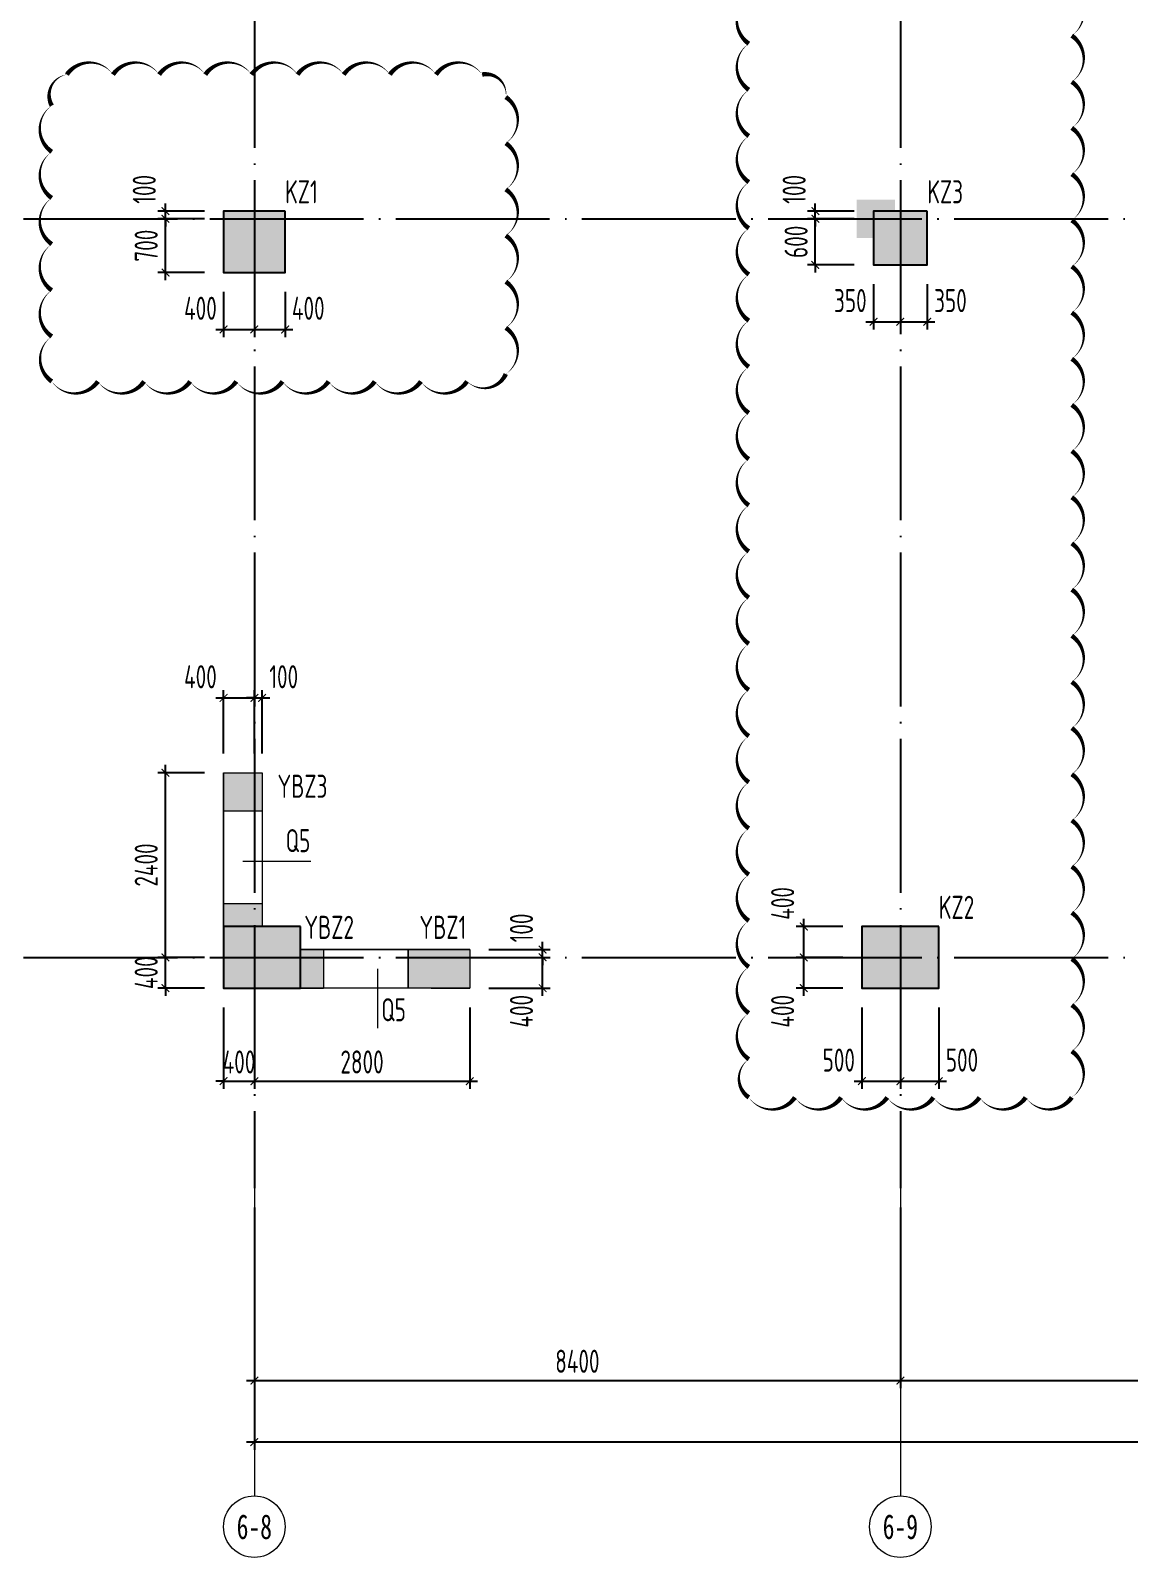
# Model space of a CAD drawing. Header units: millimetres. Extents: x -202076 to 1082610, y -439651 to 179350.
# Drawn here: x 99633 to 113909, y 37719 to 57565 of the extents above; entities that cross this region are included whole.
import ezdxf
from ezdxf.enums import TextEntityAlignment as Align

# ---------------------------------------------------------------- set-up
doc = ezdxf.new("R2010")
doc.units = ezdxf.units.MM
doc.header["$LTSCALE"] = 1000
doc.linetypes.add('DOTE', pattern=[2.42, 2, -0.2, 0.02, -0.2])
doc.linetypes.add('短虚线', pattern=[187.5, 125, -62.5])
for name, color, linetype in [('02-TEXT_轴号', 7, 'Continuous'), ('A_AXIS-轴线', 36, 'DOTE'), ('AXIS_TEXT', 7, 'Continuous'), ('COLU', 5, 'Continuous')]:
    doc.layers.add(name, color=color, linetype=linetype)
doc.layers.add('19.06.10建研院审图', color=1, linetype='Continuous', plot=False)
for name, color, linetype, lineweight in [('COLU_TEXT', 6, 'Continuous', 0), ('DIM', 3, 'Continuous', 0), ('WALL', 2, 'Continuous', 0), ('墙柱名称编号', 7, 'Continuous', 18), ('墙柱轮廓', 7, 'Continuous', 18), ('墙身名称编号', 3, 'Continuous', 18), ('墙身标注引线', 3, 'Continuous', 18), ('边缘构件填充', 253, 'Continuous', 18)]:
    doc.layers.add(name, color=color, linetype=linetype, lineweight=lineweight)
doc.styles.add('_TCH_AXIS', font='STXIHEI.TTF', dxfattribs={"width": 0.75})
doc.styles.add('COMPLEX', font='COMPLEX')
doc.styles.add('TSSD_Dimension', font='tssdeng.shx', dxfattribs={"width": 0.7, "bigfont": 'hztxt.shx'})
doc.styles.add('TSSD_Rein', font='tssdeng.shx', dxfattribs={"width": 0.7, "bigfont": 'hztxt.shx'})
doc.dimstyles.new('TSSD_100_100', dxfattribs={"dimtxt": 300, "dimasz": 100, "dimexe": 100, "dimexo": 250, "dimgap": 100, "dimtad": 1, "dimdec": 0, "dimzin": 0, "dimdsep": 46, "dimtxsty": 'TSSD_Dimension', "dimblk": 'ARCHTICK', "dimcen": 0, "dimdle": 100, "dimclrt": 7, "dimadec": 0, "dimazin": 0, "dimtfac": 1, "dimtdec": 0, "dimtix": 1, "dimtmove": 2, "dimatfit": 3, "dimfxl": 1, "dimtolj": 1, "dimtzin": 0, "dimarcsym": 0})

# ---------------------------------------------------------------- blocks, each defined once
blk = doc.blocks.new('_AXISO')
blk.add_circle((0, 0), 0.5)
at = {"layer": 'AXIS_TEXT', "style": 'COMPLEX', "width": 1.041667}
blk.add_attdef('A', text='', height=0.56, dxfattribs=at).set_placement((-0.25, -0.28), (0.25, -0.28), align=Align.FIT)
blk = doc.blocks.new('_ARCHTICK')
at = {"color": 0, "linetype": 'ByBlock', "const_width": 0.15}
blk.add_lwpolyline([(-0.5, -0.5), (0.5, 0.5)], dxfattribs=at)
blk = doc.blocks.new('*D18')
at = {"layer": 'Defpoints', "color": 0, "transparency": 16777216}
for p in [(102543, 42519), (110943, 42519), (110943, 40019)]:
    blk.add_point(p, dxfattribs=at)
at = {"layer": 'DIM', "color": 0, "lineweight": -2, "transparency": 16777216}
for p, q in [((102543, 42269), (102543, 39919)), ((110943, 42269), (110943, 39919)), ((102443, 40019), (111043, 40019))]:
    blk.add_line(p, q, dxfattribs=at)
at = {"layer": 'DIM', "color": 0, "lineweight": -2, "transparency": 16777216, "xscale": 100, "yscale": 100, "zscale": 100, "rotation": 180}
blk.add_blockref('_ARCHTICK', (102543, 40019), dxfattribs=at)
at = {"layer": 'DIM', "color": 0, "lineweight": -2, "transparency": 16777216, "xscale": 100, "yscale": 100, "zscale": 100}
blk.add_blockref('_ARCHTICK', (110943, 40019), dxfattribs=at)
at = {"layer": 'DIM', "color": 7, "transparency": 16777216, "insert": (106743, 40269), "char_height": 300, "attachment_point": 5, "style": 'TSSD_Dimension'}
blk.add_mtext('\\A1;8400', dxfattribs=at)
blk = doc.blocks.new('*D19')
at = {"layer": 'Defpoints', "color": 0, "transparency": 16777216}
for p in [(110943, 42519), (119343, 42519), (119343, 40019)]:
    blk.add_point(p, dxfattribs=at)
at = {"layer": 'DIM', "color": 0, "lineweight": -2, "transparency": 16777216}
for p, q in [((110943, 42269), (110943, 39919)), ((119343, 42269), (119343, 39919)), ((110843, 40019), (119443, 40019))]:
    blk.add_line(p, q, dxfattribs=at)
at = {"layer": 'DIM', "color": 0, "lineweight": -2, "transparency": 16777216, "xscale": 100, "yscale": 100, "zscale": 100, "rotation": 180}
blk.add_blockref('_ARCHTICK', (110943, 40019), dxfattribs=at)
at = {"layer": 'DIM', "color": 0, "lineweight": -2, "transparency": 16777216, "xscale": 100, "yscale": 100, "zscale": 100}
blk.add_blockref('_ARCHTICK', (119343, 40019), dxfattribs=at)
at = {"layer": 'DIM', "color": 7, "transparency": 16777216, "insert": (115143, 40269), "char_height": 300, "attachment_point": 5, "style": 'TSSD_Dimension'}
blk.add_mtext('\\A1;8400', dxfattribs=at)
blk = doc.blocks.new('*D24')
at = {"layer": 'Defpoints', "color": 0, "transparency": 16777216}
for p in [(102543, 42519), (152943, 42519), (102543, 39219)]:
    blk.add_point(p, dxfattribs=at)
at = {"layer": 'DIM', "color": 0, "lineweight": -2, "transparency": 16777216}
for p, q in [((102543, 42269), (102543, 39119)), ((152943, 42269), (152943, 39119)), ((153043, 39219), (102443, 39219))]:
    blk.add_line(p, q, dxfattribs=at)
at = {"layer": 'DIM', "color": 0, "lineweight": -2, "transparency": 16777216, "xscale": 100, "yscale": 100, "zscale": 100, "rotation": 180}
blk.add_blockref('_ARCHTICK', (102543, 39219), dxfattribs=at)
at = {"layer": 'DIM', "color": 0, "lineweight": -2, "transparency": 16777216, "xscale": 100, "yscale": 100, "zscale": 100}
blk.add_blockref('_ARCHTICK', (152943, 39219), dxfattribs=at)
at = {"layer": 'DIM', "color": 7, "transparency": 16777216, "insert": (127743, 39469), "char_height": 300, "attachment_point": 5, "style": 'TSSD_Dimension'}
blk.add_mtext('\\A1;50400', dxfattribs=at)
blk = doc.blocks.new('*D38')
at = {"layer": 'Defpoints', "color": 0, "transparency": 16777216}
for p in [(102143, 45119), (102543, 45119), (102543, 43909)]:
    blk.add_point(p, dxfattribs=at)
at = {"layer": 'DIM', "color": 0, "lineweight": -2, "transparency": 16777216}
for p, q in [((102143, 44869), (102143, 43809)), ((102543, 44869), (102543, 43809)), ((102143, 43909), (102043, 43909)), ((102143, 43909), (102543, 43909)), ((102543, 43909), (102643, 43909))]:
    blk.add_line(p, q, dxfattribs=at)
at = {"layer": 'DIM', "color": 0, "lineweight": -2, "transparency": 16777216, "xscale": 100, "yscale": 100, "zscale": 100}
blk.add_blockref('_ARCHTICK', (102143, 43909), dxfattribs=at)
at = {"layer": 'DIM', "color": 0, "lineweight": -2, "transparency": 16777216, "xscale": 100, "yscale": 100, "zscale": 100, "rotation": 180}
blk.add_blockref('_ARCHTICK', (102543, 43909), dxfattribs=at)
at = {"layer": 'DIM', "color": 7, "transparency": 16777216, "insert": (102343, 44159), "char_height": 300, "attachment_point": 5, "style": 'TSSD_Dimension'}
blk.add_mtext('\\A1;400', dxfattribs=at)
blk = doc.blocks.new('*D39')
at = {"layer": 'Defpoints', "color": 0, "transparency": 16777216}
for p in [(110443, 45119), (110943, 45119), (110943, 43909)]:
    blk.add_point(p, dxfattribs=at)
at = {"layer": 'DIM', "color": 0, "lineweight": -2, "transparency": 16777216}
for p, q in [((110443, 44869), (110443, 43809)), ((110943, 44869), (110943, 43809)), ((110343, 43909), (111043, 43909))]:
    blk.add_line(p, q, dxfattribs=at)
at = {"layer": 'DIM', "color": 0, "lineweight": -2, "transparency": 16777216, "xscale": 100, "yscale": 100, "zscale": 100, "rotation": 180}
blk.add_blockref('_ARCHTICK', (110443, 43909), dxfattribs=at)
at = {"layer": 'DIM', "color": 0, "lineweight": -2, "transparency": 16777216, "xscale": 100, "yscale": 100, "zscale": 100}
blk.add_blockref('_ARCHTICK', (110943, 43909), dxfattribs=at)
at = {"layer": 'DIM', "color": 7, "transparency": 16777216, "insert": (110142, 44184), "char_height": 300, "attachment_point": 5, "style": 'TSSD_Dimension'}
blk.add_mtext('\\A1;500', dxfattribs=at)
blk = doc.blocks.new('*D40')
at = {"layer": 'Defpoints', "color": 0, "transparency": 16777216}
for p in [(110943, 45119), (111443, 45119), (111443, 43909)]:
    blk.add_point(p, dxfattribs=at)
at = {"layer": 'DIM', "color": 0, "lineweight": -2, "transparency": 16777216}
for p, q in [((110943, 44869), (110943, 43809)), ((111443, 44869), (111443, 43809)), ((110843, 43909), (111543, 43909))]:
    blk.add_line(p, q, dxfattribs=at)
at = {"layer": 'DIM', "color": 0, "lineweight": -2, "transparency": 16777216, "xscale": 100, "yscale": 100, "zscale": 100, "rotation": 180}
blk.add_blockref('_ARCHTICK', (110943, 43909), dxfattribs=at)
at = {"layer": 'DIM', "color": 0, "lineweight": -2, "transparency": 16777216, "xscale": 100, "yscale": 100, "zscale": 100}
blk.add_blockref('_ARCHTICK', (111443, 43909), dxfattribs=at)
at = {"layer": 'DIM', "color": 7, "transparency": 16777216, "insert": (111744, 44184), "char_height": 300, "attachment_point": 5, "style": 'TSSD_Dimension'}
blk.add_mtext('\\A1;500', dxfattribs=at)
blk = doc.blocks.new('*D51')
at = {"layer": 'Defpoints', "color": 0, "transparency": 16777216}
for p in [(102543, 48891), (102143, 47919), (102543, 47919)]:
    blk.add_point(p, dxfattribs=at)
at = {"layer": 'DIM', "color": 0, "lineweight": -2, "transparency": 16777216}
for p, q in [((102043, 48891), (102643, 48891)), ((102143, 48169), (102143, 48991)), ((102543, 48169), (102543, 48991))]:
    blk.add_line(p, q, dxfattribs=at)
at = {"layer": 'DIM', "color": 0, "lineweight": -2, "transparency": 16777216, "xscale": 100, "yscale": 100, "zscale": 100, "rotation": 180}
blk.add_blockref('_ARCHTICK', (102143, 48891), dxfattribs=at)
at = {"layer": 'DIM', "color": 0, "lineweight": -2, "transparency": 16777216, "xscale": 100, "yscale": 100, "zscale": 100}
blk.add_blockref('_ARCHTICK', (102543, 48891), dxfattribs=at)
at = {"layer": 'DIM', "color": 7, "transparency": 16777216, "insert": (101842, 49166), "char_height": 300, "attachment_point": 5, "style": 'TSSD_Dimension'}
blk.add_mtext('\\A1;400', dxfattribs=at)
blk = doc.blocks.new('*D52')
at = {"layer": 'Defpoints', "color": 0, "transparency": 16777216}
for p in [(102643, 48891), (102543, 47919), (102643, 47919)]:
    blk.add_point(p, dxfattribs=at)
at = {"layer": 'DIM', "color": 0, "lineweight": -2, "transparency": 16777216}
for p, q in [((102543, 48891), (102443, 48891)), ((102543, 48169), (102543, 48991)), ((102543, 48891), (102643, 48891)), ((102643, 48169), (102643, 48991)), ((102643, 48891), (102743, 48891))]:
    blk.add_line(p, q, dxfattribs=at)
at = {"layer": 'DIM', "color": 0, "lineweight": -2, "transparency": 16777216, "xscale": 100, "yscale": 100, "zscale": 100}
blk.add_blockref('_ARCHTICK', (102543, 48891), dxfattribs=at)
at = {"layer": 'DIM', "color": 0, "lineweight": -2, "transparency": 16777216, "xscale": 100, "yscale": 100, "zscale": 100, "rotation": 180}
blk.add_blockref('_ARCHTICK', (102643, 48891), dxfattribs=at)
at = {"layer": 'DIM', "color": 7, "transparency": 16777216, "insert": (102925, 49166), "char_height": 300, "attachment_point": 5, "style": 'TSSD_Dimension'}
blk.add_mtext('\\A1;100', dxfattribs=at)
blk = doc.blocks.new('*D55')
at = {"layer": 'Defpoints', "color": 0, "transparency": 16777216}
for p in [(101387, 47919), (102143, 47919), (102143, 45519)]:
    blk.add_point(p, dxfattribs=at)
at = {"layer": 'DIM', "color": 0, "lineweight": -2, "transparency": 16777216}
for p, q in [((101893, 47919), (101287, 47919)), ((101387, 45419), (101387, 48019)), ((101893, 45519), (101287, 45519))]:
    blk.add_line(p, q, dxfattribs=at)
at = {"layer": 'DIM', "color": 0, "lineweight": -2, "transparency": 16777216, "xscale": 100, "yscale": 100, "zscale": 100}
for p, rotation in [((101387, 47919), 90), ((101387, 45519), 270)]:
    blk.add_blockref('_ARCHTICK', p, dxfattribs=dict(at, rotation=rotation))
at = {"layer": 'DIM', "color": 7, "transparency": 16777216, "insert": (101137, 46719), "char_height": 300, "attachment_point": 5, "rotation": 90, "style": 'TSSD_Dimension'}
blk.add_mtext('\\A1;2400', dxfattribs=at)
blk = doc.blocks.new('*D56')
at = {"layer": 'Defpoints', "color": 0, "transparency": 16777216}
for p in [(101387, 55119), (102143, 55119), (102143, 54419)]:
    blk.add_point(p, dxfattribs=at)
at = {"layer": 'DIM', "color": 0, "lineweight": -2, "transparency": 16777216}
for p, q in [((101387, 54319), (101387, 55219)), ((101893, 55119), (101287, 55119)), ((101893, 54419), (101287, 54419))]:
    blk.add_line(p, q, dxfattribs=at)
at = {"layer": 'DIM', "color": 0, "lineweight": -2, "transparency": 16777216, "xscale": 100, "yscale": 100, "zscale": 100}
for p, rotation in [((101387, 55119), 90), ((101387, 54419), 270)]:
    blk.add_blockref('_ARCHTICK', p, dxfattribs=dict(at, rotation=rotation))
at = {"layer": 'DIM', "color": 7, "transparency": 16777216, "insert": (101137, 54769), "char_height": 300, "attachment_point": 5, "rotation": 90, "style": 'TSSD_Dimension'}
blk.add_mtext('\\A1;700', dxfattribs=at)
blk = doc.blocks.new('*D57')
at = {"layer": 'Defpoints', "color": 0, "transparency": 16777216}
for p in [(101387, 55219), (102143, 55219), (102143, 55119)]:
    blk.add_point(p, dxfattribs=at)
at = {"layer": 'DIM', "color": 0, "lineweight": -2, "transparency": 16777216}
for p, q in [((101893, 55219), (101287, 55219)), ((101387, 55219), (101387, 55319)), ((101387, 55119), (101387, 55219)), ((101893, 55119), (101287, 55119)), ((101387, 55119), (101387, 55019))]:
    blk.add_line(p, q, dxfattribs=at)
at = {"layer": 'DIM', "color": 0, "lineweight": -2, "transparency": 16777216, "xscale": 100, "yscale": 100, "zscale": 100}
for p, rotation in [((101387, 55219), 270), ((101387, 55119), 90)]:
    blk.add_blockref('_ARCHTICK', p, dxfattribs=dict(at, rotation=rotation))
at = {"layer": 'DIM', "color": 7, "transparency": 16777216, "insert": (101112, 55501), "char_height": 300, "attachment_point": 5, "rotation": 90, "style": 'TSSD_Dimension'}
blk.add_mtext('\\A1;100', dxfattribs=at)
blk = doc.blocks.new('*D60')
at = {"layer": 'Defpoints', "color": 0, "transparency": 16777216}
for p in [(105343, 45519), (106291, 45519), (105343, 45119)]:
    blk.add_point(p, dxfattribs=at)
at = {"layer": 'DIM', "color": 0, "lineweight": -2, "transparency": 16777216}
for p, q in [((105593, 45519), (106391, 45519)), ((106291, 45019), (106291, 45619)), ((105593, 45119), (106391, 45119))]:
    blk.add_line(p, q, dxfattribs=at)
at = {"layer": 'DIM', "color": 0, "lineweight": -2, "transparency": 16777216, "xscale": 100, "yscale": 100, "zscale": 100}
for p, rotation in [((106291, 45519), 90), ((106291, 45119), 270)]:
    blk.add_blockref('_ARCHTICK', p, dxfattribs=dict(at, rotation=rotation))
at = {"layer": 'DIM', "color": 7, "transparency": 16777216, "insert": (106016, 44818), "char_height": 300, "attachment_point": 5, "rotation": 90, "style": 'TSSD_Dimension'}
blk.add_mtext('\\A1;400', dxfattribs=at)
blk = doc.blocks.new('*D61')
at = {"layer": 'Defpoints', "color": 0, "transparency": 16777216}
for p in [(105343, 45619), (105343, 45519), (106291, 45619)]:
    blk.add_point(p, dxfattribs=at)
at = {"layer": 'DIM', "color": 0, "lineweight": -2, "transparency": 16777216}
for p, q in [((106291, 45619), (106291, 45719)), ((105593, 45619), (106391, 45619)), ((105593, 45519), (106391, 45519)), ((106291, 45519), (106291, 45619)), ((106291, 45519), (106291, 45419))]:
    blk.add_line(p, q, dxfattribs=at)
at = {"layer": 'DIM', "color": 0, "lineweight": -2, "transparency": 16777216, "xscale": 100, "yscale": 100, "zscale": 100}
for p, rotation in [((106291, 45619), 270), ((106291, 45519), 90)]:
    blk.add_blockref('_ARCHTICK', p, dxfattribs=dict(at, rotation=rotation))
at = {"layer": 'DIM', "color": 7, "transparency": 16777216, "insert": (106016, 45901), "char_height": 300, "attachment_point": 5, "rotation": 90, "style": 'TSSD_Dimension'}
blk.add_mtext('\\A1;100', dxfattribs=at)
blk = doc.blocks.new('*D70')
at = {"layer": 'Defpoints', "color": 0, "transparency": 16777216}
for p in [(102143, 54419), (102543, 54419), (102543, 53680)]:
    blk.add_point(p, dxfattribs=at)
at = {"layer": 'DIM', "color": 0, "lineweight": -2, "transparency": 16777216}
for p, q in [((102143, 54169), (102143, 53580)), ((102543, 54169), (102543, 53580)), ((102043, 53680), (102643, 53680))]:
    blk.add_line(p, q, dxfattribs=at)
at = {"layer": 'DIM', "color": 0, "lineweight": -2, "transparency": 16777216, "xscale": 100, "yscale": 100, "zscale": 100, "rotation": 180}
blk.add_blockref('_ARCHTICK', (102143, 53680), dxfattribs=at)
at = {"layer": 'DIM', "color": 0, "lineweight": -2, "transparency": 16777216, "xscale": 100, "yscale": 100, "zscale": 100}
blk.add_blockref('_ARCHTICK', (102543, 53680), dxfattribs=at)
at = {"layer": 'DIM', "color": 7, "transparency": 16777216, "insert": (101842, 53955), "char_height": 300, "attachment_point": 5, "style": 'TSSD_Dimension'}
blk.add_mtext('\\A1;400', dxfattribs=at)
blk = doc.blocks.new('*D71')
at = {"layer": 'Defpoints', "color": 0, "transparency": 16777216}
for p in [(102543, 54419), (102943, 54419), (102943, 53680)]:
    blk.add_point(p, dxfattribs=at)
at = {"layer": 'DIM', "color": 0, "lineweight": -2, "transparency": 16777216}
for p, q in [((102543, 54169), (102543, 53580)), ((102943, 54169), (102943, 53580)), ((102443, 53680), (103043, 53680))]:
    blk.add_line(p, q, dxfattribs=at)
at = {"layer": 'DIM', "color": 0, "lineweight": -2, "transparency": 16777216, "xscale": 100, "yscale": 100, "zscale": 100, "rotation": 180}
blk.add_blockref('_ARCHTICK', (102543, 53680), dxfattribs=at)
at = {"layer": 'DIM', "color": 0, "lineweight": -2, "transparency": 16777216, "xscale": 100, "yscale": 100, "zscale": 100}
blk.add_blockref('_ARCHTICK', (102943, 53680), dxfattribs=at)
at = {"layer": 'DIM', "color": 7, "transparency": 16777216, "insert": (103244, 53955), "char_height": 300, "attachment_point": 5, "style": 'TSSD_Dimension'}
blk.add_mtext('\\A1;400', dxfattribs=at)
blk = doc.blocks.new('*D72')
at = {"layer": 'Defpoints', "color": 0, "transparency": 16777216}
for p in [(109837, 55119), (110593, 55119), (110593, 54519)]:
    blk.add_point(p, dxfattribs=at)
at = {"layer": 'DIM', "color": 0, "lineweight": -2, "transparency": 16777216}
for p, q in [((109837, 55119), (109837, 55219)), ((110343, 55119), (109737, 55119)), ((109837, 54519), (109837, 55119)), ((110343, 54519), (109737, 54519)), ((109837, 54519), (109837, 54419))]:
    blk.add_line(p, q, dxfattribs=at)
at = {"layer": 'DIM', "color": 0, "lineweight": -2, "transparency": 16777216, "xscale": 100, "yscale": 100, "zscale": 100}
for p, rotation in [((109837, 55119), 270), ((109837, 54519), 90)]:
    blk.add_blockref('_ARCHTICK', p, dxfattribs=dict(at, rotation=rotation))
at = {"layer": 'DIM', "color": 7, "transparency": 16777216, "insert": (109587, 54819), "char_height": 300, "attachment_point": 5, "rotation": 90, "style": 'TSSD_Dimension'}
blk.add_mtext('\\A1;600', dxfattribs=at)
blk = doc.blocks.new('*D73')
at = {"layer": 'Defpoints', "color": 0, "transparency": 16777216}
for p in [(109837, 55219), (110593, 55219), (110593, 55119)]:
    blk.add_point(p, dxfattribs=at)
at = {"layer": 'DIM', "color": 0, "lineweight": -2, "transparency": 16777216}
for p, q in [((110343, 55219), (109737, 55219)), ((109837, 55219), (109837, 55319)), ((109837, 55119), (109837, 55219)), ((110343, 55119), (109737, 55119)), ((109837, 55119), (109837, 55019))]:
    blk.add_line(p, q, dxfattribs=at)
at = {"layer": 'DIM', "color": 0, "lineweight": -2, "transparency": 16777216, "xscale": 100, "yscale": 100, "zscale": 100}
for p, rotation in [((109837, 55219), 270), ((109837, 55119), 90)]:
    blk.add_blockref('_ARCHTICK', p, dxfattribs=dict(at, rotation=rotation))
at = {"layer": 'DIM', "color": 7, "transparency": 16777216, "insert": (109562, 55501), "char_height": 300, "attachment_point": 5, "rotation": 90, "style": 'TSSD_Dimension'}
blk.add_mtext('\\A1;100', dxfattribs=at)
blk = doc.blocks.new('*D74')
at = {"layer": 'Defpoints', "color": 0, "transparency": 16777216}
for p in [(110593, 54519), (110943, 54519), (110943, 53780)]:
    blk.add_point(p, dxfattribs=at)
at = {"layer": 'DIM', "color": 0, "lineweight": -2, "transparency": 16777216}
for p, q in [((110593, 54269), (110593, 53680)), ((110943, 54269), (110943, 53680)), ((110493, 53780), (111043, 53780))]:
    blk.add_line(p, q, dxfattribs=at)
at = {"layer": 'DIM', "color": 0, "lineweight": -2, "transparency": 16777216, "xscale": 100, "yscale": 100, "zscale": 100, "rotation": 180}
blk.add_blockref('_ARCHTICK', (110593, 53780), dxfattribs=at)
at = {"layer": 'DIM', "color": 0, "lineweight": -2, "transparency": 16777216, "xscale": 100, "yscale": 100, "zscale": 100}
blk.add_blockref('_ARCHTICK', (110943, 53780), dxfattribs=at)
at = {"layer": 'DIM', "color": 7, "transparency": 16777216, "insert": (110292, 54055), "char_height": 300, "attachment_point": 5, "style": 'TSSD_Dimension'}
blk.add_mtext('\\A1;350', dxfattribs=at)
blk = doc.blocks.new('*D75')
at = {"layer": 'Defpoints', "color": 0, "transparency": 16777216}
for p in [(110943, 54519), (111293, 54519), (111293, 53780)]:
    blk.add_point(p, dxfattribs=at)
at = {"layer": 'DIM', "color": 0, "lineweight": -2, "transparency": 16777216}
for p, q in [((110943, 54269), (110943, 53680)), ((111293, 54269), (111293, 53680)), ((110843, 53780), (111393, 53780))]:
    blk.add_line(p, q, dxfattribs=at)
at = {"layer": 'DIM', "color": 0, "lineweight": -2, "transparency": 16777216, "xscale": 100, "yscale": 100, "zscale": 100, "rotation": 180}
blk.add_blockref('_ARCHTICK', (110943, 53780), dxfattribs=at)
at = {"layer": 'DIM', "color": 0, "lineweight": -2, "transparency": 16777216, "xscale": 100, "yscale": 100, "zscale": 100}
blk.add_blockref('_ARCHTICK', (111293, 53780), dxfattribs=at)
at = {"layer": 'DIM', "color": 7, "transparency": 16777216, "insert": (111594, 54055), "char_height": 300, "attachment_point": 5, "style": 'TSSD_Dimension'}
blk.add_mtext('\\A1;350', dxfattribs=at)
blk = doc.blocks.new('*D76')
at = {"layer": 'Defpoints', "color": 0, "transparency": 16777216}
for p in [(109687, 45519), (110443, 45519), (110443, 45119)]:
    blk.add_point(p, dxfattribs=at)
at = {"layer": 'DIM', "color": 0, "lineweight": -2, "transparency": 16777216}
for p, q in [((110193, 45519), (109587, 45519)), ((109687, 45019), (109687, 45619)), ((110193, 45119), (109587, 45119))]:
    blk.add_line(p, q, dxfattribs=at)
at = {"layer": 'DIM', "color": 0, "lineweight": -2, "transparency": 16777216, "xscale": 100, "yscale": 100, "zscale": 100}
for p, rotation in [((109687, 45519), 90), ((109687, 45119), 270)]:
    blk.add_blockref('_ARCHTICK', p, dxfattribs=dict(at, rotation=rotation))
at = {"layer": 'DIM', "color": 7, "transparency": 16777216, "insert": (109412, 44818), "char_height": 300, "attachment_point": 5, "rotation": 90, "style": 'TSSD_Dimension'}
blk.add_mtext('\\A1;400', dxfattribs=at)
blk = doc.blocks.new('*D77')
at = {"layer": 'Defpoints', "color": 0, "transparency": 16777216}
for p in [(109687, 45919), (110443, 45919), (110443, 45519)]:
    blk.add_point(p, dxfattribs=at)
at = {"layer": 'DIM', "color": 0, "lineweight": -2, "transparency": 16777216}
for p, q in [((110193, 45919), (109587, 45919)), ((109687, 45419), (109687, 46019)), ((110193, 45519), (109587, 45519))]:
    blk.add_line(p, q, dxfattribs=at)
at = {"layer": 'DIM', "color": 0, "lineweight": -2, "transparency": 16777216, "xscale": 100, "yscale": 100, "zscale": 100}
for p, rotation in [((109687, 45919), 90), ((109687, 45519), 270)]:
    blk.add_blockref('_ARCHTICK', p, dxfattribs=dict(at, rotation=rotation))
at = {"layer": 'DIM', "color": 7, "transparency": 16777216, "insert": (109412, 46220), "char_height": 300, "attachment_point": 5, "rotation": 90, "style": 'TSSD_Dimension'}
blk.add_mtext('\\A1;400', dxfattribs=at)
blk = doc.blocks.new('*D116')
at = {"layer": 'Defpoints', "color": 0, "transparency": 16777216}
for p in [(102543, 45119), (105343, 45119), (105343, 43909)]:
    blk.add_point(p, dxfattribs=at)
at = {"layer": 'DIM', "color": 0, "lineweight": -2, "transparency": 16777216}
for p, q in [((102543, 44869), (102543, 43809)), ((105343, 44869), (105343, 43809)), ((102443, 43909), (105443, 43909))]:
    blk.add_line(p, q, dxfattribs=at)
at = {"layer": 'DIM', "color": 0, "lineweight": -2, "transparency": 16777216, "xscale": 100, "yscale": 100, "zscale": 100, "rotation": 180}
blk.add_blockref('_ARCHTICK', (102543, 43909), dxfattribs=at)
at = {"layer": 'DIM', "color": 0, "lineweight": -2, "transparency": 16777216, "xscale": 100, "yscale": 100, "zscale": 100}
blk.add_blockref('_ARCHTICK', (105343, 43909), dxfattribs=at)
at = {"layer": 'DIM', "color": 7, "transparency": 16777216, "insert": (103943, 44159), "char_height": 300, "attachment_point": 5, "style": 'TSSD_Dimension'}
blk.add_mtext('\\A1;2800', dxfattribs=at)
blk = doc.blocks.new('*D649')
at = {"layer": 'Defpoints', "color": 0, "transparency": 16777216}
for p in [(101387, 45519), (102143, 45519), (102143, 45119)]:
    blk.add_point(p, dxfattribs=at)
at = {"layer": 'DIM', "color": 0, "lineweight": -2, "transparency": 16777216}
for p, q in [((101893, 45519), (101287, 45519)), ((101387, 45519), (101387, 45619)), ((101387, 45119), (101387, 45519)), ((101893, 45119), (101287, 45119)), ((101387, 45119), (101387, 45019))]:
    blk.add_line(p, q, dxfattribs=at)
at = {"layer": 'DIM', "color": 0, "lineweight": -2, "transparency": 16777216, "xscale": 100, "yscale": 100, "zscale": 100}
for p, rotation in [((101387, 45519), 270), ((101387, 45119), 90)]:
    blk.add_blockref('_ARCHTICK', p, dxfattribs=dict(at, rotation=rotation))
at = {"layer": 'DIM', "color": 7, "transparency": 16777216, "insert": (101137, 45319), "char_height": 300, "attachment_point": 5, "rotation": 90, "style": 'TSSD_Dimension'}
blk.add_mtext('\\A1;400', dxfattribs=at)

msp = doc.modelspace()

# ---------------------------------------------------------------- hatches: boundary and pattern name
at = {"layer": '边缘构件填充'}
h = msp.add_hatch(color=256, dxfattribs=at)
h.dxf.hatch_style = 1
h.paths.add_polyline_path([(102942.7, 55219), (102142.7, 55219), (102142.7, 54419), (102942.7, 54419)])
h = msp.add_hatch(color=256, dxfattribs=at)
h.dxf.hatch_style = 1
edge = h.paths.add_edge_path(flags=17)
edge.add_line((110873.5, 55368.7), (110373.5, 55368.7))
edge.add_line((110873.5, 54868.7), (110873.5, 55368.7))
edge.add_line((110373.5, 54868.7), (110873.5, 54868.7))
edge.add_line((110373.5, 55368.7), (110373.5, 54868.7))
h.paths.add_polyline_path([(110873.5, 54868.7), (110873.5, 55368.7)], flags=0)
h = msp.add_hatch(color=256, dxfattribs=at)
h.dxf.hatch_style = 1
h.paths.add_polyline_path([(111292.7, 55219), (110592.7, 55219), (110592.7, 54519), (111292.7, 54519)])
h = msp.add_hatch(color=256, dxfattribs=at)
h.dxf.hatch_style = 1
h.paths.add_polyline_path([(102142.7, 47419), (102142.7, 47919), (102642.7, 47919), (102642.7, 47419)])
h = msp.add_hatch(color=256, dxfattribs=at)
h.dxf.hatch_style = 1
h.paths.add_polyline_path([(102142.7, 45119), (102142.7, 46219), (102642.7, 46219), (102642.7, 45919), (103142.7, 45919), (103142.7, 45619), (103442.7, 45619), (103442.7, 45119)], flags=17)
h.paths.add_polyline_path([(103442.7, 45119), (102142.7, 45119)], flags=0)
h = msp.add_hatch(color=256, dxfattribs=at)
h.dxf.hatch_style = 1
h.paths.add_polyline_path([(111442.7, 45919), (110442.7, 45919), (110442.7, 45119), (111442.7, 45119)])
h = msp.add_hatch(color=256, dxfattribs=at)
h.dxf.hatch_style = 1
h.paths.add_polyline_path([(105342.7, 45619), (104542.7, 45619), (104542.7, 45119), (105342.7, 45119)])
h = msp.add_hatch(color=256, dxfattribs=at)
h.dxf.hatch_style = 1
h.paths.add_polyline_path([(109873.5, 38868.7), (109873.5, 38068.7)])
h = msp.add_hatch(color=256, dxfattribs=at)
h.dxf.hatch_style = 1
h.paths.add_polyline_path([(107523.5, 38568.7), (107523.5, 38068.7)])
h = msp.add_hatch(color=256, dxfattribs=at)
h.dxf.hatch_style = 1
h.paths.add_polyline_path([(108323.5, 38068.7), (107523.5, 38068.7)])
h = msp.add_hatch(color=256, dxfattribs=at)
h.dxf.hatch_style = 1
h.paths.add_polyline_path([(110873.5, 38068.7), (109873.5, 38068.7)])

# ---------------------------------------------------------------- linework, layer by layer
at = {"layer": '19.06.10建研院审图'}
msp.add_lwpolyline([(108972.3, 57994.5, 0, 60, 0.5205671), (108972.3, 57394.5, 0, 60, 0.5205671), (108972.3, 56794.5, 0, 60, 0.5205671), (108972.3, 56194.5, 0, 60, 0.5205671), (108972.3, 55594.5, 0, 60, 0.5205671), (108972.3, 54994.5, 0, 60, 0.5205671), (108972.3, 54394.5, 0, 60, 0.5205671), (108972.3, 53794.5, 0, 60, 0.5205671), (108972.3, 53194.5, 0, 60, 0.5205671), (108972.3, 52594.5, 0, 60, 0.5205671), (108972.3, 51994.5, 0, 60, 0.5205671), (108972.3, 51394.5, 0, 60, 0.5205671), (108972.3, 50794.5, 0, 60, 0.5205671), (108972.3, 50194.5, 0, 60, 0.5205671), (108972.3, 49594.5, 0, 60, 0.5205671), (108972.3, 48994.5, 0, 60, 0.5205671), (108972.3, 48394.5, 0, 60, 0.5205671), (108972.3, 47794.5, 0, 60, 0.5205671), (108972.3, 47194.5, 0, 60, 0.5205671), (108972.3, 46594.5, 0, 60, 0.5205671), (108972.3, 45994.5, 0, 60, 0.5205671), (108972.3, 45394.5, 0, 60, 0.5205671), (108972.3, 44794.5, 0, 60, 0.5205671), (108972.3, 44194.5, 0, 60, 0.5205671), (108972.3, 43698, 0, 60, 0.5205671), (109572.3, 43698, 0, 60, 0.5205671), (110172.3, 43698, 0, 60, 0.5205671), (110772.3, 43698, 0, 60, 0.5205671), (111372.3, 43698, 0, 60, 0.5205671), (111972.3, 43698, 0, 60, 0.5205671), (112572.3, 43698, 0, 60, 0.5205671), (113171.5, 43698.8, 0, 60, 0.5205671), (113171.5, 44298.8, 0, 60, 0.5205671), (113171.5, 44898.8, 0, 60, 0.5205671), (113171.5, 45498.8, 0, 60, 0.5205671), (113171.5, 46098.8, 0, 60, 0.5205671), (113171.5, 46698.8, 0, 60, 0.5205671), (113171.5, 47298.8, 0, 60, 0.5205671), (113171.5, 47898.8, 0, 60, 0.5205671), (113171.5, 48498.8, 0, 60, 0.5205671), (113171.5, 49098.8, 0, 60, 0.5205671), (113171.5, 49698.8, 0, 60, 0.5205671), (113171.5, 50298.8, 0, 60, 0.5205671), (113171.5, 50898.8, 0, 60, 0.5205671), (113171.5, 51498.8, 0, 60, 0.5205671), (113171.5, 52098.8, 0, 60, 0.5205671), (113171.5, 52698.8, 0, 60, 0.5205671), (113171.5, 53298.8, 0, 60, 0.5205671), (113171.5, 53898.8, 0, 60, 0.5205671), (113171.5, 54498.8, 0, 60, 0.5205671), (113171.5, 55098.8, 0, 60, 0.5205671), (113171.5, 55698.8, 0, 60, 0.5205671), (113171.5, 56298.8, 0, 60, 0.5205671), (113171.5, 56898.8, 0, 60, 0.5205671), (113171.5, 57498.8, 0, 60, 0.5205671), (113171.5, 58098.8, 0, 60, 0.5205671)], format="xyseb", dxfattribs=at)
msp.add_lwpolyline([(99908.8, 53004.4, 0, 60, 0.5205671), (100508.8, 53004.4, 0, 60, 0.5205671), (101108.8, 53004.4, 0, 60, 0.5205671), (101708.8, 53004.4, 0, 60, 0.5205671), (102308.8, 53004.4, 0, 60, 0.5205671), (102908.8, 53004.4, 0, 60, 0.5205671), (103508.8, 53004.4, 0, 60, 0.5205671), (104108.8, 53004.4, 0, 60, 0.5205671), (104708.8, 53004.4, 0, 60, 0.5205671), (105308.8, 53004.4, 0, 60, 0.5205671), (105812.6, 53100.6, 0, 60, 0.5205671), (105812.6, 53700.6, 0, 60, 0.5205671), (105812.6, 54300.6, 0, 60, 0.5205671), (105812.6, 54900.6, 0, 60, 0.5205671), (105812.6, 55500.6, 0, 60, 0.5205671), (105812.6, 56100.6, 0, 60, 0.5205671), (105812.6, 56700.6, 0, 60, 0.5205671), (105504.8, 56992.8, 0, 60, 0.5205671), (104904.8, 56992.8, 0, 60, 0.5205671), (104304.8, 56992.8, 0, 60, 0.5205671), (103704.8, 56992.8, 0, 60, 0.5205671), (103104.8, 56992.8, 0, 60, 0.5205671), (102504.8, 56992.8, 0, 60, 0.5205671), (101904.8, 56992.8, 0, 60, 0.5205671), (101304.8, 56992.8, 0, 60, 0.5205671), (100704.8, 56992.8, 0, 60, 0.5205671), (100104.8, 56992.8, 0, 60, 0.5205671), (99908.8, 56588.8, 0, 60, 0.5205671), (99908.8, 55988.8, 0, 60, 0.5205671), (99908.8, 55388.8, 0, 60, 0.5205671), (99908.8, 54788.8, 0, 60, 0.5205671), (99908.8, 54188.8, 0, 60, 0.5205671), (99908.8, 53588.8, 0, 60, 0.5205671)], format="xyseb", close=True, dxfattribs=at)
at = {"layer": 'A_AXIS-轴线'}
for p, q in [((102542.7, 67719), (102542.7, 42519)), ((110942.7, 67719), (110942.7, 42519))]:
    msp.add_line(p, q, dxfattribs=at)
for points in [[(99542.7, 55119), (155943, 55119)], [(99542.7, 45519), (155943, 45519)]]:
    msp.add_lwpolyline(points, dxfattribs=at)
at = {"layer": 'COLU'}
for points in [[(102942.7, 55219), (102142.7, 55219), (102142.7, 54419), (102942.7, 54419)], [(111292.7, 55219), (110592.7, 55219), (110592.7, 54519), (111292.7, 54519)], [(103142.7, 45919), (102142.7, 45919), (102142.7, 45119), (103142.7, 45119)], [(111442.7, 45919), (110442.7, 45919), (110442.7, 45119), (111442.7, 45119)]]:
    msp.add_lwpolyline(points, close=True, dxfattribs=at)
at = {"layer": 'DIM'}
for p, q in [((102542.7, 42519), (102542.7, 38519)), ((110942.7, 42519), (110942.7, 38519))]:
    msp.add_line(p, q, dxfattribs=at)
at = {"layer": 'WALL'}
for points in [[(102142.7, 47919), (102142.7, 45919), (102142.7, 47919), (102642.7, 47919), (102642.7, 45919)], [(105342.7, 45619), (103142.7, 45619), (105342.7, 45619), (105342.7, 45119), (103142.7, 45119)]]:
    msp.add_lwpolyline(points, dxfattribs=at)
at = {"layer": '墙柱轮廓'}
for points in [[(102142.7, 47419), (102142.7, 47919), (102642.7, 47919), (102642.7, 47419), (102142.7, 47419)], [(102142.7, 45119), (102142.7, 46219), (102642.7, 46219), (102642.7, 45919), (103142.7, 45919), (103142.7, 45619), (103442.7, 45619), (103442.7, 45119), (102142.7, 45119), (103442.7, 45119)]]:
    msp.add_lwpolyline(points, dxfattribs=at)
at = {"layer": '墙柱轮廓', "linetype": '短虚线'}
msp.add_lwpolyline([(104542.7, 45619), (104542.7, 45119), (104542.7, 45619), (105342.7, 45619), (105342.7, 45119), (104842.7, 45119), (105342.7, 45119)], dxfattribs=at)
at = {"layer": '墙身标注引线'}
for p, q in [((102392.7, 46769.3), (103275.2, 46769.3)), ((104142.7, 45369), (104142.7, 44597.9))]:
    msp.add_line(p, q, dxfattribs=at)

# ---------------------------------------------------------------- block references
at = {"layer": 'DIM'}
ref = msp.add_blockref('_AXISO', (102542.7, 38119), dxfattribs=dict(at, xscale=800, yscale=800, zscale=800))
ref.add_attrib('A', '6-8', dxfattribs={"layer": '02-TEXT_轴号', "height": 320.57, "style": '_TCH_AXIS', "width": 0.743037}).set_placement((102313.1, 37958.7), (102772.2, 37958.7), align=Align.FIT)
ref = msp.add_blockref('_AXISO', (110942.7, 38119), dxfattribs=dict(at, xscale=800, yscale=800, zscale=800))
ref.add_attrib('A', '6-9', dxfattribs={"layer": '02-TEXT_轴号', "height": 320.57, "style": '_TCH_AXIS', "width": 0.743037}).set_placement((110713.1, 37958.7), (111172.2, 37958.7), align=Align.FIT)

# ---------------------------------------------------------------- texts
at = {"layer": 'COLU_TEXT', "linetype": 'Continuous', "style": 'TSSD_Rein', "width": 0.7}
for s, p in [('KZ1', (102942.7, 55319)), ('KZ3', (111292.7, 55319)), ('KZ2', (111442.7, 46019))]:
    msp.add_text(s, height=300, dxfattribs=at).set_placement(p)
at = {"layer": '墙柱名称编号', "color": 2, "linetype": 'Continuous', "style": 'TSSD_Rein', "width": 0.7}
for s, p in [('YBZ3', (102842.7, 47502.6)), ('YBZ2', (103192.1, 45669)), ('YBZ1', (104689, 45669))]:
    msp.add_text(s, height=300, dxfattribs=at).set_placement(p, align=Align.BOTTOM_LEFT)
at = {"layer": '墙身名称编号', "linetype": 'Continuous', "style": 'TSSD_Rein', "width": 0.7}
for p in [(102949.8, 46796), (104192.7, 44597.9)]:
    msp.add_text('Q5', height=300, dxfattribs=at).set_placement(p, align=Align.BOTTOM_LEFT)

# ---------------------------------------------------------------- dimensions: what is measured, and where the dimension line sits
at = {"layer": 'DIM'}
for base, p1, p2, picture, middle in [((101387.4, 55219), (102142.7, 55119), (102142.7, 55219), '*D57', (101112.4, 55501.2)), ((109837.4, 55219), (110592.7, 55119), (110592.7, 55219), '*D73', (109562.4, 55501.2)), ((109687.4, 45919), (110442.7, 45519), (110442.7, 45919), '*D77', (109412.4, 46220.1)), ((106290.8, 45619), (105342.7, 45519), (105342.7, 45619), '*D61', (106015.8, 45901.2)), ((106290.8, 45519), (105342.7, 45119), (105342.7, 45519), '*D60', (106015.8, 44817.9)), ((109687.4, 45519), (110442.7, 45119), (110442.7, 45519), '*D76', (109412.4, 44817.9))]:
    dim = msp.add_linear_dim(base=base, p1=p1, p2=p2, angle=90, dimstyle='TSSD_100_100', dxfattribs=at)
    dim.commit()
    dim.dimension.update_dxf_attribs({"geometry": picture, "text_midpoint": middle, "dimtype": 160})
for base, p1, p2, picture, middle in [((101387.4, 55119), (102142.7, 54419), (102142.7, 55119), '*D56', (101137.4, 54769)), ((109837.4, 55119), (110592.7, 54519), (110592.7, 55119), '*D72', (109587.4, 54819)), ((101387.4, 47919), (102142.7, 45519), (102142.7, 47919), '*D55', (101137.4, 46719)), ((101387.4, 45519), (102142.7, 45119), (102142.7, 45519), '*D649', (101137.4, 45319))]:
    dim = msp.add_linear_dim(base=base, p1=p1, p2=p2, angle=90, dimstyle='TSSD_100_100', dxfattribs=at)
    dim.commit()
    dim.dimension.update_dxf_attribs({"geometry": picture, "text_midpoint": middle})
for base, p1, p2, picture, middle in [((102542.7, 53679.5), (102142.7, 54419), (102542.7, 54419), '*D70', (101841.6, 53954.5)), ((102942.7, 53679.5), (102542.7, 54419), (102942.7, 54419), '*D71', (103243.7, 53954.5)), ((110942.7, 53779.5), (110592.7, 54519), (110942.7, 54519), '*D74', (110291.6, 54054.5)), ((111292.7, 53779.5), (110942.7, 54519), (111292.7, 54519), '*D75', (111593.7, 54054.5)), ((102542.7, 48891), (102142.7, 47919), (102542.7, 47919), '*D51', (101841.6, 49166)), ((102642.7, 48891), (102542.7, 47919), (102642.7, 47919), '*D52', (102924.9, 49166)), ((110942.7, 43908.7), (110442.7, 45119), (110942.7, 45119), '*D39', (110141.6, 44183.7)), ((111442.7, 43908.7), (110942.7, 45119), (111442.7, 45119), '*D40', (111743.7, 44183.7))]:
    dim = msp.add_linear_dim(base=base, p1=p1, p2=p2, dimstyle='TSSD_100_100', dxfattribs=at)
    dim.commit()
    dim.dimension.update_dxf_attribs({"geometry": picture, "text_midpoint": middle, "dimtype": 160})
for base, p1, p2, picture, middle in [((102542.7, 43908.7), (102142.7, 45119), (102542.7, 45119), '*D38', (102342.7, 44158.7)), ((105342.7, 43908.7), (102542.7, 45119), (105342.7, 45119), '*D116', (103942.7, 44158.7)), ((110942.7, 40019), (102542.7, 42519), (110942.7, 42519), '*D18', (106742.7, 40269)), ((102542.7, 39219), (152942.7, 42519), (102542.7, 42519), '*D24', (127742.7, 39469)), ((119342.7, 40019), (110942.7, 42519), (119342.7, 42519), '*D19', (115142.7, 40269))]:
    dim = msp.add_linear_dim(base=base, p1=p1, p2=p2, dimstyle='TSSD_100_100', dxfattribs=at)
    dim.commit()
    dim.dimension.update_dxf_attribs({"geometry": picture, "text_midpoint": middle})

doc.saveas('drawing.dxf')
